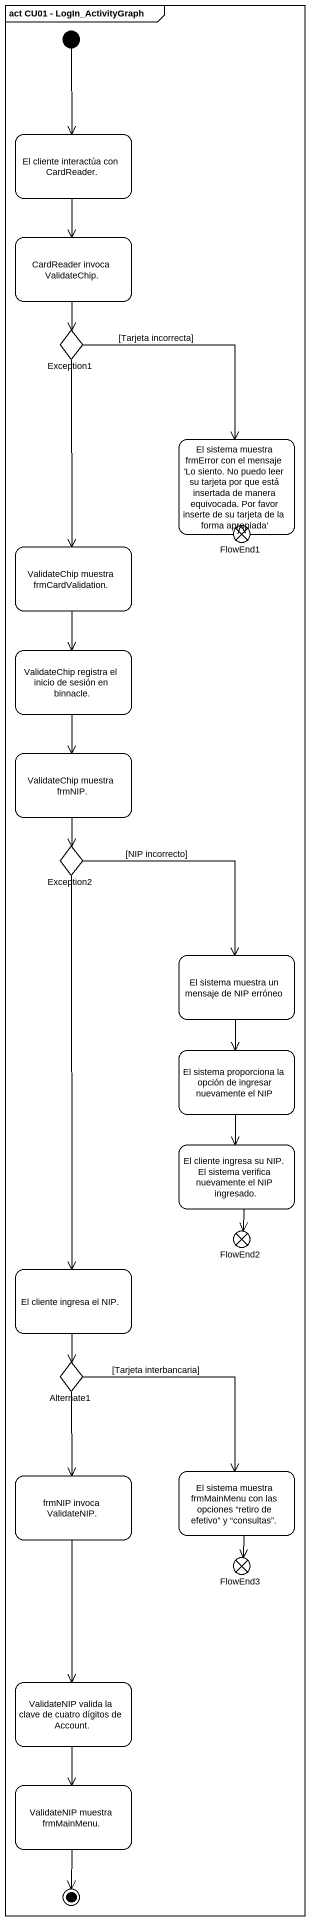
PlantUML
@startuml
mainframe act CU01 - LogIn_ActivityGraph
hide empty description
state "El cliente interactúa con CardReader." as El_cliente_interactúa_con
state "CardReader invoca ValidateChip." as CardReader_invoca
state Exception1 <<choice>>
state "El sistema muestra frmError con el mensaje 'Lo siento. No puedo leer su tarjeta por que está insertada de manera equivocada. Por favor inserte de su tarjeta de la forma apropiada'" as El_sistema_muestra_frmError
state FlowEnd1 <<end>>
state "ValidateChip muestra frmCardValidation." as ValidateChip_muestra
state "ValidateChip registra el inicio de sesión en binnacle." as ValidateChip_registra_el
state "ValidateChip muestra frmNIP." as ValidateChip_muestra_frmNIP
state Exception2 <<choice>>
state "El sistema muestra un mensaje de NIP erróneo" as El_sistema_muestra_un
state "El sistema proporciona la opción de ingresar nuevamente el NIP" as El_sistema_proporciona_la
state "El cliente ingresa su NIP. El sistema verifica nuevamente el NIP ingresado." as El_cliente_ingresa_su_NIP
state FlowEnd2 <<end>>
state "El cliente ingresa el NIP." as El_cliente_ingresa_el_NIP
state Alternate1 <<choice>>
state "El sistema muestra frmMainMenu con las opciones “retiro de efetivo” y “consultas”." as El_sistema_muestra
state "frmNIP invoca ValidateNIP." as frmNIP_invoca_ValidateNIP
state FlowEnd3 <<end>>
state "ValidateNIP valida la clave de cuatro dígitos de Account." as ValidateNIP_valida_la_clave
state "ValidateNIP muestra frmMainMenu." as ValidateNIP_muestra
[*] --> El_cliente_interactúa_con
El_cliente_interactúa_con --> CardReader_invoca
CardReader_invoca --> Exception1
Exception1 --> El_sistema_muestra_frmError : [Tarjeta incorrecta]
Exception1 --> ValidateChip_muestra
El_sistema_muestra_frmError --> FlowEnd1
ValidateChip_muestra --> ValidateChip_registra_el
ValidateChip_registra_el --> ValidateChip_muestra_frmNIP
ValidateChip_muestra_frmNIP --> Exception2
Exception2 --> El_sistema_muestra_un : [NIP incorrecto]
Exception2 --> El_cliente_ingresa_el_NIP
El_sistema_muestra_un --> El_sistema_proporciona_la
El_sistema_proporciona_la --> El_cliente_ingresa_su_NIP
El_cliente_ingresa_su_NIP --> FlowEnd2
El_cliente_ingresa_el_NIP --> Alternate1
Alternate1 --> El_sistema_muestra : [Tarjeta interbancaria]
Alternate1 --> frmNIP_invoca_ValidateNIP
El_sistema_muestra --> FlowEnd3
frmNIP_invoca_ValidateNIP --> ValidateNIP_valida_la_clave
ValidateNIP_valida_la_clave --> ValidateNIP_muestra
ValidateNIP_muestra --> [*]
@enduml
